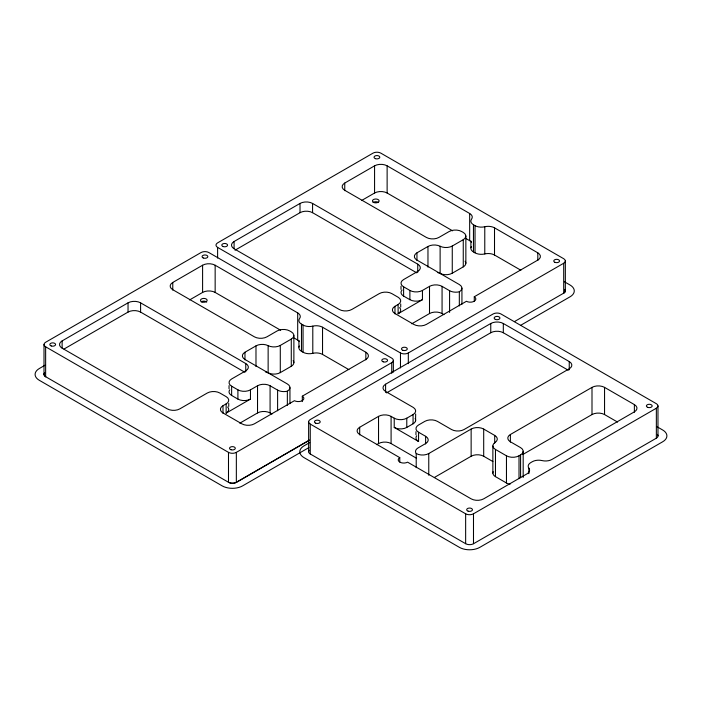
<?xml version="1.0" encoding="UTF-8"?>
<svg xmlns="http://www.w3.org/2000/svg" width="702" height="702" viewBox="0 0 702 702"><rect width="100%" height="100%" fill="white"/><g stroke="black" fill="none" stroke-linecap="round" stroke-linejoin="round"><path stroke-width="1.05" d="M44.007 374.438L44.007 344.533M289.952 387.574L289.952 403.659M293.875 335.468L293.875 362.653M308.626 451.719L308.626 421.814M393.357 360.389L393.357 372.121M461.934 288.171L461.934 304.256M465.856 236.065L465.856 263.25M492.874 473.174L492.874 445.989M523.183 451.263L523.183 477.448M565.338 260.986L565.338 290.891M657.976 405.958L657.976 435.863M415.558 420.989L415.663 413.996M459.327 305.932L459.327 291.795A8.88 5.125 0 0 1 449.587 290.707L442.067 286.363A8.88 5.125 0 0 0 429.51 286.363L422.446 290.444L422.446 299.684L398.113 313.733L398.113 304.484A8.88 5.125 0 0 0 398.113 297.236L391.839 293.611A8.88 5.125 0 0 0 379.282 293.611L351.816 309.468A8.88 5.125 0 0 1 339.259 309.468L234.091 248.754A8.88 5.125 0 0 1 234.091 241.506L300.017 203.44A8.88 5.125 0 0 1 312.574 203.44L417.734 264.163L417.734 272.376M287.355 405.335L287.355 391.198A8.88 5.125 0 0 1 277.606 390.101L270.086 385.767A8.88 5.125 0 0 0 257.529 385.767L250.465 389.838L250.465 399.087L226.141 413.127L226.141 403.887A8.88 5.125 0 0 0 226.141 396.639L219.858 393.015A8.88 5.125 0 0 0 207.301 393.015L179.835 408.871A8.88 5.125 0 0 1 167.278 408.871L62.118 348.157A8.88 5.125 0 0 1 62.118 340.909L128.036 302.843A8.88 5.125 0 0 1 140.593 302.843L245.761 363.557L245.761 371.779M344.752 190.663L344.752 183.055L374.57 165.839A8.88 5.125 0 0 1 387.127 165.839L469.664 213.487A8.88 5.125 0 0 1 471.56 219.112A8.88 5.125 0 0 0 473.455 224.737L473.455 251.93L475.026 252.834A8.88 5.125 0 0 0 484.775 253.931A8.88 5.125 0 0 1 494.515 255.019L520.866 270.235M172.771 290.066L172.771 282.458L202.597 265.233A8.88 5.125 0 0 1 215.154 265.233L297.692 312.89A8.88 5.125 0 0 1 299.587 318.515A8.88 5.125 0 0 0 301.483 324.14L301.483 351.325L303.053 352.237A8.88 5.125 0 0 0 312.794 353.325A8.88 5.125 0 0 1 322.543 354.422L348.894 369.638M63.996 349.061L128.036 312.092A8.88 5.125 0 0 1 140.593 312.092L244.814 372.253M235.03 250.202L300.017 212.688A8.88 5.125 0 0 1 312.574 212.688L416.786 272.859M45.007 365.242L39.33 368.524A14.426 8.327 0 0 0 39.33 380.308L222.183 485.881A14.426 8.327 0 0 0 242.594 485.881L308.915 447.586M361.521 200.553L374.57 193.024A8.88 5.125 0 0 1 387.127 193.024L452.588 230.818M189.549 299.956L202.597 292.427A8.88 5.125 0 0 1 215.154 292.427L280.616 330.221M416.953 260.442L416.953 252.834L427.966 246.472A8.88 5.125 0 0 1 440.119 246.253A8.88 5.125 0 0 0 452.263 246.033L463.259 239.689A8.88 5.125 0 0 0 463.259 232.441L461.688 231.537A8.88 5.125 0 0 0 449.131 231.537L438.925 237.425A8.88 5.125 0 0 1 426.368 237.425L344.752 190.303A8.88 5.125 0 0 1 344.752 183.055M244.972 359.845L244.972 352.237L255.984 345.875A8.88 5.125 0 0 1 268.138 345.656A8.88 5.125 0 0 0 280.291 345.437L291.277 339.092A8.88 5.125 0 0 0 291.277 331.844L289.707 330.94A8.88 5.125 0 0 0 277.15 330.94L266.953 336.828A8.88 5.125 0 0 1 254.396 336.828L172.771 289.707A8.88 5.125 0 0 1 172.771 282.458M222.999 413.311L222.999 405.703L226.141 403.887M265.391 371.885A8.88 5.125 0 0 1 268.138 372.841A8.88 5.125 0 0 0 280.291 372.622L291.277 366.277A8.88 5.125 0 0 0 293.146 360.617M394.98 313.908L394.98 306.3L398.113 304.484M437.364 272.49A8.88 5.125 0 0 1 440.119 273.438A8.88 5.125 0 0 0 452.263 273.218L463.259 266.874A8.88 5.125 0 0 0 465.128 261.214M239.803 423.183L257.529 412.952A8.88 5.125 0 0 1 270.086 412.952L271.972 414.031M411.776 323.789L429.51 313.548A8.88 5.125 0 0 1 442.067 313.548L443.945 314.636M394.98 306.3A8.88 5.125 0 0 0 394.98 313.548L413.811 324.421A8.88 5.125 0 0 0 426.368 324.421L466.435 301.29A5.546 3.203 0 0 0 474.201 301.246A5.546 3.203 0 0 0 474.28 296.762L537.811 260.082A8.88 5.125 0 0 0 537.811 252.834L494.515 227.834A8.88 5.125 0 0 0 484.775 226.737A8.88 5.125 0 0 1 475.026 225.649L473.455 224.737M222.999 405.703A8.88 5.125 0 0 0 222.999 412.952L241.839 423.824A8.88 5.125 0 0 0 254.396 423.824L294.454 400.693A5.546 3.203 0 0 0 302.229 400.649A5.546 3.203 0 0 0 302.308 396.165L365.839 359.485A8.88 5.125 0 0 0 365.839 352.237L322.543 327.237A8.88 5.125 0 0 0 312.794 326.14A8.88 5.125 0 0 1 303.053 325.044L301.483 324.14M45.639 346.797L228.492 452.369A5.546 3.203 0 0 0 236.346 452.369L391.734 362.653A5.546 3.203 0 0 0 391.734 358.125L208.871 252.553A5.546 3.203 0 0 0 201.026 252.553L45.639 342.269A5.546 3.203 0 0 0 45.639 346.797L45.639 376.702L228.624 482.353A5.546 3.203 0 0 0 236.469 482.353L309.433 440.224M217.611 247.394L400.473 352.966A5.546 3.203 0 0 0 408.318 352.966L563.706 263.25A5.546 3.203 0 0 0 563.706 258.722L380.853 153.15A5.546 3.203 0 0 0 372.999 153.15L217.611 242.866A5.546 3.203 0 0 0 217.611 247.394L217.611 258.073M385.6 392.427L385.6 384.205L490.759 323.49A8.88 5.125 0 0 1 503.316 323.49L569.243 361.556L569.243 369.77M386.548 392.901L490.759 332.739A8.88 5.125 0 0 1 503.316 332.739L568.295 370.252M228.492 452.369L228.492 482.274A5.546 3.203 0 0 0 236.346 482.274L309.301 440.154M514.399 321.621L563.706 293.155A5.546 3.203 0 0 0 564.838 289.628M309.705 442.576L304.019 445.858A14.426 8.327 0 0 0 304.019 457.634L459.406 547.349A14.426 8.327 0 0 0 479.817 547.349L662.67 441.777A14.426 8.327 0 0 0 662.67 429.993L656.993 426.711M520.779 325.245L570.05 296.797A14.426 8.327 0 0 0 570.05 285.021L564.364 281.739M359.696 434.863L359.696 427.255L378.536 416.374A8.88 5.125 0 0 1 391.093 416.374L394.226 418.19A8.88 5.125 0 0 0 406.783 418.19L413.066 414.566A8.88 5.125 0 0 0 413.066 407.318L385.6 391.462A8.88 5.125 0 0 1 385.6 384.205M376.649 444.656L378.536 443.567A8.88 5.125 0 0 1 391.093 443.567L416.286 458.116M394.226 418.19L394.226 427.43A8.88 5.125 0 0 0 406.783 427.43L413.066 423.806A8.88 5.125 0 0 0 415.163 418.489M416.207 467.672L416.207 453.536A8.88 5.125 0 0 0 428.764 453.536L471.139 429.062A8.88 5.125 0 0 1 483.696 429.062L494.708 435.424A8.88 5.125 0 0 1 495.086 442.435A8.88 5.125 0 0 0 495.472 449.456L495.472 476.64L506.458 482.985A8.88 5.125 0 0 0 510.038 484.248M434.415 477.457L471.139 456.247A8.88 5.125 0 0 1 483.696 456.247L492.874 461.547M510.38 442.111L510.38 434.503L591.997 387.381A8.88 5.125 0 0 1 604.554 387.381L634.38 404.598L634.38 412.206M495.472 449.456L506.458 455.8A8.88 5.125 0 0 0 519.015 455.8L520.586 454.887A8.88 5.125 0 0 0 520.586 447.639L510.38 441.751A8.88 5.125 0 0 1 510.38 434.503M522.718 454.563L591.997 414.566A8.88 5.125 0 0 1 604.554 414.566L617.602 422.095M310.258 424.078L465.645 513.794A5.546 3.203 0 0 0 473.49 513.794L656.352 408.222A5.546 3.203 0 0 0 656.352 403.694L500.965 313.978A5.546 3.203 0 0 0 493.111 313.978L310.258 419.55A5.546 3.203 0 0 0 310.258 424.078L310.258 453.983L465.689 543.725A5.546 3.203 0 0 0 473.534 543.725L656.396 438.153A5.546 3.203 0 0 0 657.379 434.389M465.874 238.487L469.664 240.672A8.88 5.125 0 0 1 471.49 242.208M417.734 264.163A8.88 5.125 0 0 1 417.734 271.411L403.606 279.563A8.88 5.125 0 0 0 403.606 286.811L409.889 290.444A8.88 5.125 0 0 0 422.446 290.444M402.035 290.04A8.88 5.125 0 0 0 403.606 296.06L409.889 299.684A8.88 5.125 0 0 0 422.446 299.684M293.892 337.881L297.692 340.075A8.88 5.125 0 0 1 299.517 341.611M569.243 361.556A8.88 5.125 0 0 1 569.243 368.804L464.075 429.519A8.88 5.125 0 0 1 451.518 429.519L437.39 421.358A8.88 5.125 0 0 0 424.833 421.358L418.559 424.991A8.88 5.125 0 0 0 418.559 432.239L425.623 436.311L425.623 443.927M394.226 427.43L418.559 441.479L418.559 432.239M634.38 404.598A8.88 5.125 0 0 1 634.38 411.846L551.842 459.494A8.88 5.125 0 0 1 542.102 460.591A8.88 5.125 0 0 0 532.353 461.688L530.782 462.592A8.88 5.125 0 0 0 528.887 468.216A8.88 5.125 0 0 1 526.991 473.85L483.696 498.841A8.88 5.125 0 0 1 471.139 498.841L407.608 462.162A5.546 3.203 0 0 1 399.842 462.118A5.546 3.203 0 0 1 399.763 457.634L359.696 434.503A8.88 5.125 0 0 1 359.696 427.255M245.761 363.557A8.88 5.125 0 0 1 245.761 370.814L231.634 378.966A8.88 5.125 0 0 0 231.634 386.214L237.908 389.838A8.88 5.125 0 0 0 250.465 389.838M229.773 389.785A8.88 5.125 0 0 0 231.634 395.463L237.908 399.087A8.88 5.125 0 0 0 250.465 399.087M470.902 240.988L470.91 247.736M298.929 340.391L298.938 347.13M656.352 408.222L656.352 438.127M604.554 387.381L604.554 414.566M591.997 387.381L591.997 414.566M563.706 263.25L563.706 293.155A5.546 3.203 0 0 0 564.689 289.399M537.811 252.834L537.811 260.442M528.887 468.216L528.887 473.657M520.586 454.887L520.586 477.729M519.015 455.8L519.015 478.632M506.458 455.8L506.458 482.985M503.316 323.49L503.316 332.739M494.708 435.424L494.708 443.032M494.515 227.834L494.515 255.019M490.759 323.49L490.759 332.739M484.775 226.737L484.775 253.931M483.696 429.062L483.696 456.247M475.026 225.649L475.026 252.834M474.28 296.762L474.28 301.114M473.49 513.794L473.49 543.699M471.139 429.062L471.139 456.247M469.664 213.487L469.664 240.672M465.645 513.794L465.645 543.699M463.259 239.689L463.259 266.874M452.263 246.033L452.263 273.218M449.587 290.707L449.587 312.451M442.067 286.363L442.067 313.548M440.119 246.253L440.119 273.438M429.51 286.363L429.51 313.548M428.764 453.536L428.764 475.28M427.966 246.472L427.966 267.137M415.961 431.721L415.961 434.801M413.066 414.566L413.066 423.806M409.889 290.444L409.889 299.684M408.318 352.966L408.318 363.645M406.783 418.19L406.783 427.43M403.606 286.811L403.606 296.06M401.009 286.249L401.009 289.329M400.719 303.966L400.719 307.046M400.473 352.966L400.473 367.918M399.763 457.634L399.763 461.986M391.734 362.653L391.734 373.332M391.093 416.374L391.093 443.567M387.127 165.839L387.127 193.024M378.536 416.374L378.536 443.567M374.57 165.839L374.57 193.024M365.839 352.237L365.839 359.845M322.543 327.237L322.543 354.422M312.794 326.14L312.794 353.325M312.574 203.44L312.574 212.688M303.053 325.044L303.053 352.237M302.308 396.165L302.308 401.597M300.017 203.44L300.017 212.688M297.692 312.89L297.692 340.075M291.277 339.092L291.277 366.277M280.291 345.437L280.291 372.622M277.606 390.101L277.606 410.767M270.086 385.767L270.086 412.952M268.138 345.656L268.138 372.841M257.529 385.767L257.529 412.952M255.984 345.875L255.984 366.541M237.908 389.838L237.908 399.087M236.346 452.369L236.346 482.274M234.091 241.506L234.091 248.692M231.634 386.214L231.634 395.463M229.036 385.644L229.036 388.732M228.738 403.369L228.738 406.449M215.154 265.233L215.154 292.427M202.597 265.233L202.597 292.427M140.593 302.843L140.593 312.092M128.036 302.843L128.036 312.092M62.118 340.909L62.118 348.095M301.483 351.325A8.88 5.125 0 0 1 299.359 346.042M201.141 301.904A3.326 1.922 0 0 1 206.686 302.079M227.623 407.02A8.88 5.125 0 0 1 226.141 413.127M287.355 391.198A8.88 5.125 0 0 0 287.355 383.95L244.972 359.485A8.88 5.125 0 0 1 244.972 352.237M45.639 376.702A5.546 3.203 0 0 1 44.656 372.938M310.258 453.983A5.546 3.203 0 0 1 309.275 450.219M45.762 376.772A5.546 3.203 0 0 1 44.603 373.227M495.472 476.64A8.88 5.125 0 0 1 493.173 471.683M425.623 436.311A8.88 5.125 0 0 1 425.623 443.567L418.102 447.902A8.88 5.125 0 0 0 416.207 453.536M418.559 441.479A8.88 5.125 0 0 1 416.698 435.802M473.455 251.93A8.88 5.125 0 0 1 471.34 246.639M373.113 202.501A3.326 1.922 0 0 1 378.527 202.562M399.605 307.616A8.88 5.125 0 0 1 398.113 313.733M459.327 291.795A8.88 5.125 0 0 0 459.327 284.547L416.953 260.082A8.88 5.125 0 0 1 416.953 252.834M202.15 301.992A3.326 1.922 0 0 0 207.143 300.333A3.326 1.922 0 0 0 202.15 298.666A3.326 1.922 0 0 0 202.15 301.992M51.255 345.972A2.887 1.667 0 0 0 55.581 344.533A2.887 1.667 0 0 0 51.255 343.085A2.887 1.667 0 0 0 51.255 345.972M383.231 361.828A2.887 1.667 0 0 0 387.557 360.389A2.887 1.667 0 0 0 383.231 358.95A2.887 1.667 0 0 0 383.231 361.828M203.255 257.976A2.887 1.667 0 0 0 207.818 256.8A2.887 1.667 0 0 0 203.773 255.107A2.887 1.667 0 0 0 203.255 257.976M230.976 449.736A2.887 1.667 0 0 0 235.302 448.288A2.887 1.667 0 0 0 230.976 446.849A2.887 1.667 0 0 0 230.976 449.736M495.349 319.401A2.887 1.667 0 0 0 499.912 318.225A2.887 1.667 0 0 0 495.858 316.532A2.887 1.667 0 0 0 495.349 319.401M468.129 511.161A2.887 1.667 0 0 0 472.455 509.713A2.887 1.667 0 0 0 468.129 508.274A2.887 1.667 0 0 0 468.129 511.161M647.595 407.309A2.887 1.667 0 0 0 652.158 406.125A2.887 1.667 0 0 0 648.113 404.431A2.887 1.667 0 0 0 647.595 407.309M315.628 423.166A2.887 1.667 0 0 0 320.191 421.99A2.887 1.667 0 0 0 316.137 420.296A2.887 1.667 0 0 0 315.628 423.166M374.122 202.597A3.326 1.922 0 0 0 379.115 200.93A3.326 1.922 0 0 0 374.122 199.263A3.326 1.922 0 0 0 374.122 202.597M223.227 246.569A2.887 1.667 0 0 0 227.562 245.13A2.887 1.667 0 0 0 223.227 243.691A2.887 1.667 0 0 0 223.227 246.569M554.949 262.337A2.887 1.667 0 0 0 559.52 261.162A2.887 1.667 0 0 0 555.466 259.468A2.887 1.667 0 0 0 554.949 262.337M375.482 158.67A2.887 1.667 0 0 0 379.808 157.23A2.887 1.667 0 0 0 375.482 155.783A2.887 1.667 0 0 0 375.482 158.67M402.948 350.333A2.887 1.667 0 0 0 407.283 348.885A2.887 1.667 0 0 0 402.948 347.446A2.887 1.667 0 0 0 402.948 350.333"/></g></svg>
